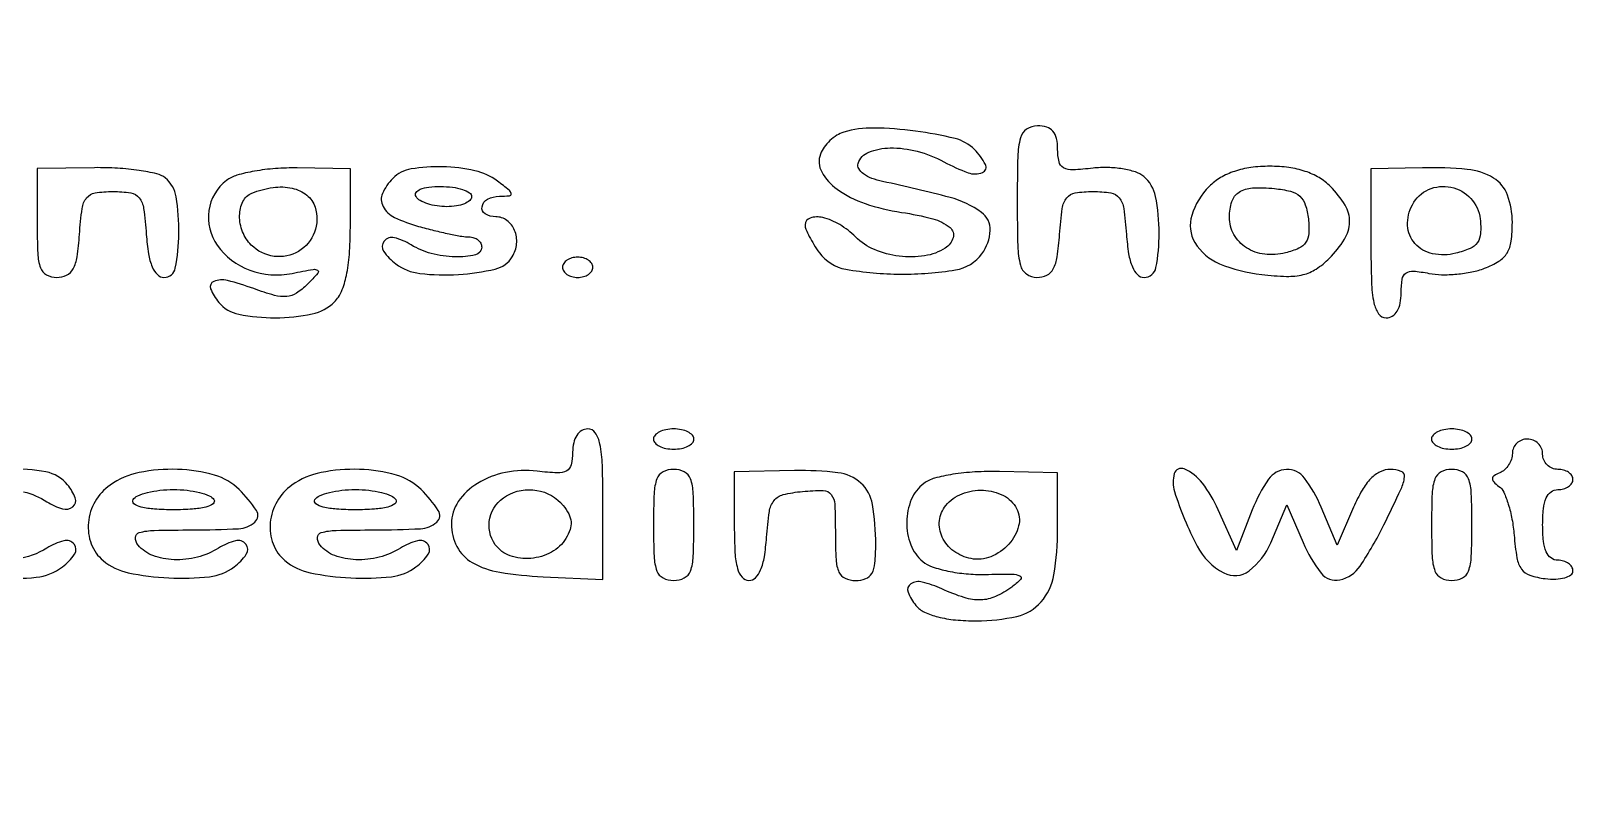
# Model space of a CAD drawing. Extents: x 0 to 1066, y 0 to 761.
# Drawn here: x 1022.09 to 1035.16, y 113.07 to 119.57 of the extents above; entities that cross this region are included whole.
import ezdxf

# ---------------------------------------------------------------- set-up
doc = ezdxf.new("R2010")
doc.units = 0
doc.header["$MEASUREMENT"] = 0

msp = doc.modelspace()

# ---------------------------------------------------------------- linework, layer by layer
for points in [[(710.559243, 95.267872, -0.000023), (733.258836, 95.240684, -0.000004), (756.324384, 95.211821, -0.198594)], [(606.442229, 95.24091, -0.000004), (629.422908, 95.212432, -0.198597)], [(669.892229, 95.24091, -0.000004), (692.872908, 95.212432, -0.198597)], [(1022.024241, 115.715069, -0.073989), (1022.2191, 115.630253, 0.067467), (1022.350295, 115.57111, 0.249271), (1022.436458, 115.588558, 0.318437), (1022.456482, 115.662096, 0.085709), (1022.392697, 115.773056, 0.172454), (1022.211705, 115.880694, 0.058703), (1021.902212, 115.904792, 0.058065)], [(1021.805419, 114.996595, 0.053508), (1022.129952, 114.998126, 0.133585), (1022.348567, 115.084743, 0.082222), (1022.450615, 115.191277, 0.332785), (1022.447009, 115.275672, 0.293048), (1022.360359, 115.30395, 0.076037), (1022.2191, 115.243147, -0.105339), (1021.963963, 115.150493, -0.15162)]]:
    msp.add_lwpolyline(points, format="xyb")
for points in [[(1028.891253, 118.725849, 0.070209), (1028.83332, 118.699426, 0.046887), (1028.775718, 118.654555, 0.046594), (1028.727027, 118.599281, 0.065753), (1028.695727, 118.541675, 0.222473), (1028.706404, 118.392407, 0.110246), (1028.835702, 118.247585, 0.07465), (1029.069371, 118.127906, 0.043894), (1029.375186, 118.054175, -0.027408), (1029.635467, 118.000423, -0.107197), (1029.78084, 117.926206, -0.302623), (1029.806684, 117.841906, -0.180918), (1029.740889, 117.755037, -0.103856), (1029.567951, 117.690409, -0.068494), (1029.354955, 117.687449, -0.067978), (1029.147262, 117.742396, -0.098068), (1028.9898, 117.8478, 0.060338), (1028.857514, 117.951503, 0.077774), (1028.71483, 118.010005, 0.133009), (1028.609958, 118.006795, 0.330206), (1028.5668, 117.94857, 0.099147), (1028.57412, 117.912018, 0.020298), (1028.602074, 117.852001, 0.020632), (1028.640912, 117.78381, 0.018096), (1028.68688, 117.71592, 0.193911), (1028.908845, 117.577883, 0.041887), (1029.368142, 117.536637, 0.041827), (1029.827426, 117.572427, 0.197003), (1030.048309, 117.707973, 0.148295), (1030.116459, 117.902529, 0.251339), (1030.043278, 118.054029, 0.09223), (1029.780689, 118.179062, 0.01422), (1029.21644, 118.312374, -0.040652), (1029.125833, 118.338903, -0.068079), (1029.056371, 118.377034, -0.097184), (1029.016534, 118.420746, -0.219246), (1029.011567, 118.46427, -0.224095), (1029.100536, 118.558077, -0.088464), (1029.279431, 118.593315, -0.069543), (1029.505262, 118.56589, -0.05864), (1029.72935, 118.477203, 0.035566), (1029.931951, 118.386022, 0.186202), (1030.051979, 118.38799, 0.443112), (1030.076906, 118.455858, 0.075938), (1029.985131, 118.580726, 0.137096), (1029.822408, 118.672368, 0.027135), (1029.490436, 118.734891, 0.029533), (1029.141577, 118.76035, 0.075524)], [(1030.3434, 118.1439, 0.006055), (1030.347923, 117.77041, 0.057365), (1030.370028, 117.61221, 0.172615), (1030.420224, 117.538092, 0.159749), (1030.507736, 117.5094, 0.112123), (1030.590804, 117.528265, 0.160679), (1030.644845, 117.580172, 0.086187), (1030.677825, 117.681401, 0.017695), (1030.698086, 117.86895, -0.015327), (1030.720524, 118.086289, -0.13272), (1030.757855, 118.17522, -0.191157), (1030.828896, 118.217007, -0.038508), (1030.9779, 118.2285, -0.038508), (1031.126904, 118.217007, -0.191157), (1031.197945, 118.17522, -0.13272), (1031.235276, 118.086289, -0.015327), (1031.257714, 117.86895, 0.021194), (1031.276304, 117.707461, 0.058471), (1031.307222, 117.597372, 0.098074), (1031.350297, 117.532497, 0.199886), (1031.405764, 117.5094, 0.359294), (1031.504746, 117.59107, 0.048902), (1031.531684, 117.878801, 0.047299), (1031.501029, 118.187735, 0.172851), (1031.402065, 118.354433, 0.096267), (1031.333142, 118.392156, 0.036429), (1031.225943, 118.417936, 0.034417), (1031.102098, 118.42966, 0.035463), (1030.979065, 118.42408, -0.017451), (1030.808576, 118.410185, -0.135748), (1030.731499, 118.427698, -0.218508), (1030.693312, 118.478216, -0.054308), (1030.6818, 118.583888, 0.053665), (1030.672173, 118.673324, 0.126026), (1030.642252, 118.732936, 0.140703), (1030.5899, 118.766886, 0.07407), (1030.5126, 118.7784, 0.150217), (1030.421688, 118.750456, 0.180365), (1030.37019, 118.677937, 0.059311), (1030.347867, 118.521926, 0.005909)], [(1022.1372, 117.96595, 0.010311), (1022.142496, 117.709143, 0.076214), (1022.165963, 117.589308, 0.184103), (1022.215941, 117.531121, 0.1249), (1022.301536, 117.5094, 0.112123), (1022.384604, 117.528265, 0.160679), (1022.438645, 117.580172, 0.086187), (1022.471625, 117.681401, 0.017695), (1022.491886, 117.86895, -0.015327), (1022.514324, 118.086289, -0.13272), (1022.551655, 118.17522, -0.191157), (1022.622696, 118.217007, -0.038508), (1022.7717, 118.2285, -0.038508), (1022.920704, 118.217007, -0.191157), (1022.991745, 118.17522, -0.13272), (1023.029076, 118.086289, -0.015327), (1023.051514, 117.86895, 0.021194), (1023.070104, 117.707461, 0.058471), (1023.101022, 117.597372, 0.098074), (1023.144097, 117.532497, 0.199886), (1023.199564, 117.5094, 0.359785), (1023.294495, 117.587867, 0.04399), (1023.323891, 117.876734, 0.043517), (1023.301289, 118.183724, 0.18135), (1023.210796, 118.342042, 0.116946), (1023.139325, 118.377442, 0.020627), (1022.99113, 118.405299, 0.021354), (1022.811025, 118.423708, 0.017777), (1022.618596, 118.428251), (1022.1372, 118.422501)], [(1023.72345, 118.321694, 0.199394), (1023.575118, 118.068635, 0.190096), (1023.645876, 117.77843, 0.152812), (1023.91824, 117.570237, 0.13755), (1024.273205, 117.543211, -0.004569), (1024.449672, 117.57683, -0.203883), (1024.485384, 117.568727, -0.448215), (1024.487954, 117.54378, -0.011333), (1024.399949, 117.451692, -0.050988), (1024.308406, 117.377131, -0.125844), (1024.227094, 117.349166, -0.089325), (1024.125167, 117.359115, -0.017877), (1023.950599, 117.41527, 0.02386), (1023.730308, 117.483237, 0.158138), (1023.616922, 117.476184, 0.413692), (1023.590326, 117.415072, 0.079846), (1023.658303, 117.299944, 0.172733), (1023.825875, 117.20041, 0.049546), (1024.131025, 117.171369, 0.049756), (1024.440492, 117.203532, 0.14664), (1024.626857, 117.303943, 0.098262), (1024.686023, 117.392404, 0.045905), (1024.727184, 117.524592, 0.035239), (1024.751958, 117.700817, 0.017307), (1024.7598, 117.927315), (1024.7598, 118.417745), (1024.31565, 118.425643, 0.022666), (1024.13259, 118.4206, 0.025229), (1023.957242, 118.398867, 0.026347), (1023.810141, 118.364976, 0.092228)], [(1025.11512, 118.33848, 0.093539), (1025.029368, 118.212831, 0.230255), (1025.033753, 118.104069, 0.15953), (1025.130567, 118.011777, 0.04358), (1025.33085, 117.936848, 0.007651), (1025.460064, 117.903085, 0.008467), (1025.585972, 117.874486, 0.007956), (1025.694084, 117.853637, 0.042559), (1025.75385, 117.848272, -0.078447), (1025.794247, 117.84171, -0.090206), (1025.828536, 117.823087, -0.100284), (1025.851463, 117.795502, -0.124015), (1025.8596, 117.7632, -0.351039), (1025.807006, 117.697519, -0.06279), (1025.63923, 117.681536, -0.0546), (1025.436894, 117.709952, -0.077562), (1025.2701, 117.781147, 0.076037), (1025.128841, 117.84195, 0.293048), (1025.042191, 117.813672, 0.332785), (1025.038585, 117.729277, 0.082222), (1025.140633, 117.622743, 0.132887), (1025.342565, 117.542415, 0.044014), (1025.664126, 117.533921, 0.042749), (1025.972921, 117.579646, 0.198749), (1026.116036, 117.682866, 0.116792), (1026.152186, 117.79157, 0.121006), (1026.135017, 117.903405, 0.135005), (1026.070655, 117.986068, 0.161598), (1025.977449, 118.017, -0.137358), (1025.88948, 118.041631, -0.308982), (1025.862236, 118.101759, -0.235966), (1025.908466, 118.164191, -0.11343), (1026.00765, 118.188891, 0.019471), (1026.091609, 118.193691, 0.423232), (1026.105522, 118.211108, 0.194392), (1026.089769, 118.239222, 0.007128), (1025.99148, 118.315791, 0.10755), (1025.803429, 118.402784, 0.048319), (1025.531912, 118.436197, 0.048103), (1025.268796, 118.417684, 0.156002)], [(1031.9508, 118.2708, 0.12128), (1031.804496, 118.028936, 0.213121), (1031.83136, 117.801019, 0.162097), (1032.036239, 117.624165, 0.069732), (1032.390207, 117.533224, 0.020489), (1032.599096, 117.518312, 0.06642), (1032.737047, 117.53248, 0.086089), (1032.846266, 117.579529, 0.05177), (1032.956112, 117.668712, 0.056451), (1033.083609, 117.828779, 0.136695), (1033.126194, 117.972468, 0.140467), (1033.087894, 118.114902, 0.060977), (1032.966, 118.2708, 0.062946), (1032.870707, 118.344707, 0.053099), (1032.7545, 118.3977, 0.047331), (1032.617067, 118.429467, 0.033154), (1032.4584, 118.44, 0.033154), (1032.299733, 118.429467, 0.047331), (1032.1623, 118.3977, 0.053099), (1032.046093, 118.344707, 0.062946)], [(1033.3044, 117.794447, 0.007853), (1033.309485, 117.470711, 0.042373), (1033.329855, 117.296058, 0.099696), (1033.368685, 117.204098, 0.248038), (1033.4313, 117.171, 0.140032), (1033.483601, 117.18594, 0.117898), (1033.524232, 117.227048, 0.088417), (1033.549808, 117.293285, 0.048065), (1033.5582, 117.380385, -0.036776), (1033.566624, 117.494762, -0.205962), (1033.598169, 117.545836, -0.1775), (1033.660303, 117.562361, -0.026307), (1033.79085, 117.543429, 0.044952), (1033.896829, 117.532071, 0.026914), (1034.0235, 117.536746, 0.026806), (1034.150118, 117.555145, 0.041574), (1034.25615, 117.58575, 0.046855), (1034.376479, 117.64503, 0.119198), (1034.444631, 117.713628, 0.104962), (1034.478782, 117.811511, 0.031646), (1034.4888, 117.96963, 0.088078), (1034.448058, 118.199119, 0.169897), (1034.330999, 118.341535, 0.113618), (1034.111664, 118.414212, 0.029065), (1033.735467, 118.427606), (1033.3044, 118.417894)], [(1024.464989, 118.09754, -0.167344), (1024.459887, 117.887525, -0.171351), (1024.326474, 117.727614, -0.169389), (1024.1209, 117.685837, -0.164023), (1023.93072, 117.78012, -0.103383), (1023.857536, 117.891977, -0.096059), (1023.832749, 118.026818, -0.111375), (1023.860754, 118.145586, -0.185553), (1023.93495, 118.214771, -0.060522), (1024.112755, 118.262572, -0.090094), (1024.273364, 118.256472, -0.113615), (1024.395363, 118.19845, -0.149417)], [(1025.775, 118.1862, -0.222681), (1025.759825, 118.153816, -0.076538), (1025.714339, 118.126451, -0.058208), (1025.647569, 118.10779, -0.039081), (1025.568493, 118.1016, -0.037634), (1025.485612, 118.107847, -0.041396), (1025.407288, 118.126451, -0.045439), (1025.344104, 118.153671, -0.130646), (1025.3097, 118.1862, -0.297719), (1025.310534, 118.219344, -0.145541), (1025.344895, 118.247009, -0.069343), (1025.415983, 118.265187, -0.027979), (1025.516207, 118.2708, -0.031003), (1025.61535, 118.264647, -0.048032), (1025.69898, 118.245949, -0.061379), (1025.757029, 118.218723, -0.257909)], [(1032.780985, 117.998801, -0.041731), (1032.784766, 117.878329, -0.135944), (1032.759712, 117.803295, -0.139322), (1032.700071, 117.752913, -0.044698), (1032.589536, 117.714404, -0.091564), (1032.415191, 117.703355, -0.112341), (1032.261904, 117.758109, -0.124084), (1032.157805, 117.86828, -0.128237), (1032.12, 118.013259, -0.076958), (1032.140385, 118.144919, -0.175959), (1032.200759, 118.223424, -0.13118), (1032.31191, 118.258539, -0.035707), (1032.497659, 118.253659, -0.037374), (1032.631046, 118.230439, -0.12197), (1032.709548, 118.188586, -0.133279), (1032.755525, 118.117365, -0.048401)], [(1034.219185, 117.998801, -0.042501), (1034.222823, 117.876909, -0.141178), (1034.196678, 117.801951, -0.138099), (1034.13424, 117.751437, -0.039985), (1034.015672, 117.711376, -0.113086), (1033.821588, 117.70736, -0.160532), (1033.673146, 117.792919, -0.173701), (1033.61186, 117.943895, -0.134053), (1033.651768, 118.118357, -0.165681), (1033.787276, 118.244854, -0.158894), (1033.974416, 118.265048, -0.155678), (1034.140261, 118.170851, -0.158965)], [(1026.5364, 117.594, 0.148195), (1026.546177, 117.561737, 0.098894), (1026.573677, 117.534251, 0.082425), (1026.614786, 117.515719, 0.064853), (1026.6633, 117.5094, 0.064853), (1026.711814, 117.515719, 0.082425), (1026.752923, 117.534251, 0.098894), (1026.780423, 117.561737, 0.148195), (1026.7902, 117.594, 0.148195), (1026.780423, 117.626263, 0.098894), (1026.752923, 117.653749, 0.082425), (1026.711814, 117.672281, 0.064853), (1026.6633, 117.6786, 0.064853), (1026.614786, 117.672281, 0.082425), (1026.573677, 117.653749, 0.098894), (1026.546177, 117.626263, 0.148195)], [(1026.621, 116.045888, -0.054257), (1026.609502, 115.940245, -0.218315), (1026.571354, 115.889717, -0.135915), (1026.494377, 115.872177, -0.017522), (1026.324286, 115.886015, 0.077105), (1026.059064, 115.876015, 0.089944), (1025.824384, 115.784721, 0.105407), (1025.663562, 115.631733, 0.151216), (1025.6058, 115.445109, 0.121034), (1025.652486, 115.25507, 0.142537), (1025.780383, 115.121834, 0.090869), (1026.010642, 115.040012, 0.029069), (1026.373456, 115.00285), (1026.8748, 114.980802), (1026.8748, 115.610601, 0.00774), (1026.869731, 115.93801, 0.041992), (1026.849388, 116.114283, 0.098955), (1026.810586, 116.207067, 0.24934), (1026.7479, 116.2404, 0.136345), (1026.696748, 116.226187, 0.113154), (1026.655948, 116.186831, 0.089507), (1026.629754, 116.124794, 0.055303)], [(1027.2978, 116.1558, 0.191087), (1027.310615, 116.123493, 0.088204), (1027.347503, 116.096051, 0.068025), (1027.402246, 116.077434, 0.048028), (1027.467, 116.0712, 0.048028), (1027.531754, 116.077434, 0.068025), (1027.586498, 116.096051, 0.088204), (1027.623385, 116.123493, 0.191087), (1027.6362, 116.1558, 0.191087), (1027.623385, 116.188107, 0.088204), (1027.586498, 116.215549, 0.068025), (1027.531754, 116.234166, 0.048028), (1027.467, 116.2404, 0.048028), (1027.402246, 116.234166, 0.068025), (1027.347503, 116.215549, 0.088204), (1027.310615, 116.188107, 0.191087)], [(1033.812, 116.1558, 0.191087), (1033.824815, 116.123493, 0.088204), (1033.861703, 116.096051, 0.068025), (1033.916446, 116.077434, 0.048028), (1033.9812, 116.0712, 0.048028), (1034.045954, 116.077434, 0.068025), (1034.100698, 116.096051, 0.088204), (1034.137585, 116.123493, 0.191087), (1034.1504, 116.1558, 0.191087), (1034.137585, 116.188107, 0.088204), (1034.100698, 116.215549, 0.068025), (1034.045954, 116.234166, 0.048028), (1033.9812, 116.2404, 0.048028), (1033.916446, 116.234166, 0.068025), (1033.861703, 116.215549, 0.088204), (1033.824815, 116.188107, 0.191087)], [(1034.4888, 116.03595, -0.080037), (1034.480902, 115.986926, -0.064268), (1034.457736, 115.938701, -0.065096), (1034.423481, 115.898541, -0.087504), (1034.38305, 115.873191, 0.046343), (1034.33591, 115.848764, 0.240697), (1034.321605, 115.824219, 0.216661), (1034.332481, 115.796298, 0.038187), (1034.376748, 115.759293, -0.132308), (1034.416958, 115.710351, -0.030843), (1034.455047, 115.610075, -0.02971), (1034.485829, 115.485335, -0.025338), (1034.503648, 115.351002, 0.020489), (1034.52702, 115.160662, 0.114798), (1034.565946, 115.066434, 0.159529), (1034.635887, 115.015002, 0.050821), (1034.76375, 114.986931, 0.036601), (1034.852875, 114.98324, 0.058686), (1034.928059, 114.994527, 0.081602), (1034.979084, 115.017872, 0.249719), (1034.9964, 115.050381, 0.139401), (1034.986618, 115.084785, 0.100013), (1034.959123, 115.114098, 0.085452), (1034.918001, 115.133838, 0.069375), (1034.8695, 115.1406, -0.164293), (1034.812865, 115.159726, -0.129352), (1034.772814, 115.2111, -0.075863), (1034.749528, 115.300999, -0.025511), (1034.7426, 115.4367, -0.025511), (1034.749528, 115.572401, -0.075863), (1034.772814, 115.6623, -0.129352), (1034.812865, 115.713674, -0.164293), (1034.8695, 115.7328, 0.064853), (1034.918014, 115.739119, 0.082425), (1034.959123, 115.757651, 0.098894), (1034.986623, 115.785137, 0.148195), (1034.9964, 115.8174, 0.148195), (1034.986623, 115.849663, 0.098894), (1034.959123, 115.877149, 0.082425), (1034.918014, 115.895681, 0.064853), (1034.8695, 115.902, -0.099038), (1034.82107, 115.911688, -0.097945), (1034.779877, 115.939277, -0.097945), (1034.752288, 115.98047, -0.099038), (1034.7426, 116.0289, 0.099038), (1034.732912, 116.07733, 0.097945), (1034.705323, 116.118523, 0.097945), (1034.66413, 116.146112, 0.099038), (1034.6157, 116.1558, 0.09335), (1034.567259, 116.146677, 0.096425), (1034.526077, 116.120594, 0.099164), (1034.498513, 116.08168, 0.105033)], [(1022.748224, 115.770303, 0.109909), (1022.623233, 115.633647, 0.10789), (1022.566913, 115.455968, 0.113052), (1022.590798, 115.277632, 0.130683), (1022.689907, 115.13827, 0.12127), (1022.899341, 115.03675, 0.040316), (1023.239977, 114.992419, 0.040026), (1023.580702, 115.003047, 0.133768), (1023.786767, 115.084671, 0.082196), (1023.888813, 115.191251, 0.332675), (1023.885209, 115.275668, 0.293111), (1023.798567, 115.303954, 0.076035), (1023.6573, 115.243147, -0.076246), (1023.479355, 115.166641, -0.072618), (1023.283592, 115.145244, -0.079527), (1023.106623, 115.180165, -0.131887), (1022.9832, 115.2675, -0.180724), (1022.961023, 115.331176, -0.330369), (1022.993085, 115.372435, -0.062612), (1023.117764, 115.390891, -0.005475), (1023.438141, 115.3944, 0.013836), (1023.824076, 115.405082, 0.165999), (1023.960182, 115.46013, 0.378273), (1023.973291, 115.557231, 0.049118), (1023.8292, 115.7328, 0.128742), (1023.622618, 115.853652, 0.059713), (1023.313198, 115.901672, 0.058776), (1022.992169, 115.87505, 0.103077)], [(1024.271024, 115.770303, 0.109909), (1024.146033, 115.633647, 0.10789), (1024.089713, 115.455968, 0.113052), (1024.113598, 115.277632, 0.130683), (1024.212707, 115.13827, 0.12127), (1024.422141, 115.03675, 0.040316), (1024.762777, 114.992419, 0.040026), (1025.103502, 115.003047, 0.133768), (1025.309567, 115.084671, 0.082196), (1025.411613, 115.191251, 0.332675), (1025.408009, 115.275668, 0.293111), (1025.321367, 115.303954, 0.076035), (1025.1801, 115.243147, -0.076246), (1025.002155, 115.166641, -0.072618), (1024.806392, 115.145244, -0.079527), (1024.629423, 115.180165, -0.131887), (1024.506, 115.2675, -0.180724), (1024.483823, 115.331176, -0.330369), (1024.515885, 115.372435, -0.062612), (1024.640564, 115.390891, -0.005475), (1024.960941, 115.3944, 0.013836), (1025.346876, 115.405082, 0.165999), (1025.482982, 115.46013, 0.378273), (1025.496091, 115.557231, 0.049118), (1025.352, 115.7328, 0.128742), (1025.145418, 115.853652, 0.059713), (1024.835998, 115.901672, 0.058776), (1024.514969, 115.87505, 0.103077)], [(1027.2978, 115.4367, 0.009792), (1027.303003, 115.171044, 0.077556), (1027.326641, 115.050712, 0.189837), (1027.377819, 114.992828, 0.118451), (1027.467, 114.9714, 0.118451), (1027.556181, 114.992828, 0.189837), (1027.607359, 115.050712, 0.077556), (1027.630997, 115.171044, 0.009792), (1027.6362, 115.4367, 0.009792), (1027.630997, 115.702356, 0.077556), (1027.607359, 115.822687, 0.189837), (1027.556181, 115.880572, 0.118451), (1027.467, 115.902, 0.118451), (1027.377819, 115.880572, 0.189837), (1027.326641, 115.822687, 0.077556), (1027.303003, 115.702356, 0.009792)], [(1027.9746, 115.425642, 0.012985), (1027.98035, 115.204281, 0.05268), (1028.001432, 115.071275, 0.108723), (1028.039401, 114.998176, 0.222345), (1028.096636, 114.9714, 0.199886), (1028.152103, 114.994497, 0.098074), (1028.195178, 115.059372, 0.058471), (1028.226096, 115.169461, 0.021194), (1028.244686, 115.33095, -0.017144), (1028.267863, 115.547729, -0.131086), (1028.307547, 115.641205, -0.170606), (1028.383808, 115.690158, -0.034162), (1028.54565, 115.71701, -0.026123), (1028.719214, 115.724632, -0.231403), (1028.785839, 115.691361, -0.154118), (1028.815407, 115.609604, -0.010297), (1028.8206, 115.35746, 0.013613), (1028.826408, 115.14417, 0.089894), (1028.851019, 115.040808, 0.188411), (1028.902068, 114.989771, 0.103574), (1028.9898, 114.9714, 0.088662), (1029.074853, 114.986601, 0.178332), (1029.125987, 115.030258, 0.106491), (1029.15214, 115.115108, 0.021705), (1029.159, 115.273062, 0.041733), (1029.130913, 115.608977, 0.168077), (1029.033667, 115.787037, 0.156523), (1028.842373, 115.874156, 0.034871), (1028.479039, 115.891286), (1027.9746, 115.879883)], [(1029.56085, 115.78318, 0.133985), (1029.456482, 115.648602, 0.095497), (1029.417862, 115.460815, 0.094711), (1029.451751, 115.270743, 0.12893), (1029.552737, 115.129809, 0.092556), (1029.632336, 115.085491, 0.029879), (1029.763184, 115.050165, 0.028552), (1029.916976, 115.027415, 0.02798), (1030.073406, 115.022122, -0.005217), (1030.299934, 115.024768, -0.110776), (1030.365155, 115.010224, -0.515006), (1030.370723, 114.979552, -0.041985), (1030.298, 114.916372, -0.05179), (1030.161268, 114.836646, -0.09967), (1030.038164, 114.808378, -0.08442), (1029.900255, 114.828011, -0.029427), (1029.712523, 114.900542, 0.044028), (1029.548249, 114.958565, 0.207998), (1029.451823, 114.94314, 0.356695), (1029.429445, 114.874874, 0.081239), (1029.495703, 114.761944, 0.109808), (1029.566502, 114.707073, 0.047869), (1029.679033, 114.666641, 0.038957), (1029.825656, 114.641263, 0.023382), (1030.002247, 114.633, 0.056121), (1030.340515, 114.671088, 0.157811), (1030.542647, 114.791507, 0.140169), (1030.649964, 115.018317, 0.040878), (1030.6818, 115.407068), (1030.6818, 115.871712), (1030.19535, 115.883113, 0.01928), (1029.989301, 115.879997, 0.02564), (1029.803024, 115.860376, 0.028061), (1029.651505, 115.827712, 0.094365)], [(1031.659939, 115.716295, 0.043212), (1031.849874, 115.259047, 0.151293), (1032.071816, 115.034866, 0.294269), (1032.285344, 115.052474, 0.130335), (1032.465734, 115.286381), (1032.599967, 115.6059), (1032.736367, 115.28865, 0.064698), (1032.887972, 115.032997, 0.288042), (1033.044862, 114.976542, 0.193971), (1033.214368, 115.092175, 0.033255), (1033.412757, 115.4367, 0.004264), (1033.557195, 115.737669, 0.080165), (1033.585978, 115.838168, 0.340777), (1033.558078, 115.884932, 0.094278), (1033.468364, 115.902, 0.114618), (1033.382976, 115.882165, 0.085733), (1033.304522, 115.82526, 0.062821), (1033.230818, 115.727648, 0.028812), (1033.159367, 115.58475), (1033.022967, 115.2675), (1032.888734, 115.584319, 0.061041), (1032.747841, 115.828863, 0.245655), (1032.597115, 115.900634, 0.236618), (1032.44774, 115.81863, 0.057501), (1032.311523, 115.562738), (1032.178257, 115.223476), (1032.026365, 115.562738, 0.056872), (1031.893832, 115.786583, 0.132205), (1031.74097, 115.905151, 0.445517), (1031.658725, 115.86629, 0.150747)], [(1033.812, 115.4367, 0.009792), (1033.817203, 115.171044, 0.077556), (1033.840841, 115.050712, 0.189837), (1033.892019, 114.992828, 0.118451), (1033.9812, 114.9714, 0.118451), (1034.070381, 114.992828, 0.189837), (1034.121559, 115.050712, 0.077556), (1034.145197, 115.171044, 0.009792), (1034.1504, 115.4367, 0.009792), (1034.145197, 115.702356, 0.077556), (1034.121559, 115.822687, 0.189837), (1034.070381, 115.880572, 0.118451), (1033.9812, 115.902, 0.118451), (1033.892019, 115.880572, 0.189837), (1033.840841, 115.822687, 0.077556), (1033.817203, 115.702356, 0.009792)], [(1023.6177, 115.6482, -0.400129), (1023.610431, 115.613698, -0.089468), (1023.550083, 115.586499, -0.044569), (1023.438175, 115.56891, -0.016707), (1023.2793, 115.5636, -0.016707), (1023.120425, 115.56891, -0.044569), (1023.008517, 115.586499, -0.089468), (1022.948169, 115.613698, -0.400129), (1022.9409, 115.6482, -0.158284), (1022.979471, 115.680903, -0.036095), (1023.061873, 115.707949, -0.033884), (1023.165932, 115.726587, -0.02738), (1023.2793, 115.7328, -0.02738), (1023.392668, 115.726587, -0.033884), (1023.496727, 115.707949, -0.036095), (1023.579129, 115.680903, -0.158284)], [(1025.1405, 115.6482, -0.400129), (1025.133231, 115.613698, -0.089468), (1025.072883, 115.586499, -0.044569), (1024.960975, 115.56891, -0.016707), (1024.8021, 115.5636, -0.016707), (1024.643225, 115.56891, -0.044569), (1024.531317, 115.586499, -0.089468), (1024.470969, 115.613698, -0.400129), (1024.4637, 115.6482, -0.158284), (1024.502271, 115.680903, -0.036095), (1024.584673, 115.707949, -0.033884), (1024.688732, 115.726587, -0.02738), (1024.8021, 115.7328, -0.02738), (1024.915468, 115.726587, -0.033884), (1025.019527, 115.707949, -0.036095), (1025.101929, 115.680903, -0.158284)], [(1026.542285, 115.598809, -0.053339), (1026.58892, 115.528574, -0.099472), (1026.607803, 115.463222, -0.102294), (1026.599746, 115.396902, -0.058824), (1026.565154, 115.323859, -0.127771), (1026.443281, 115.208757, -0.103831), (1026.270873, 115.156226, -0.108253), (1026.097838, 115.178292, -0.150348), (1025.973368, 115.271152, -0.21884), (1025.928097, 115.493926, -0.207363), (1026.066622, 115.680239, -0.173851), (1026.321041, 115.726081, -0.179926)], [(1030.337701, 115.574248, -0.188369), (1030.355209, 115.427842, -0.121396), (1030.273038, 115.275611, -0.112088), (1030.122888, 115.17045, -0.146506), (1029.956912, 115.154335, -0.109498), (1029.812166, 115.217638, -0.124659), (1029.715783, 115.33386, -0.138191), (1029.692046, 115.472411, -0.148006), (1029.745315, 115.598809, -0.126375), (1029.881914, 115.697707, -0.104547), (1030.059595, 115.72764, -0.109593), (1030.22746, 115.68303, -0.151477)]]:
    msp.add_lwpolyline(points, format="xyb", close=True)

doc.saveas('drawing.dxf')
